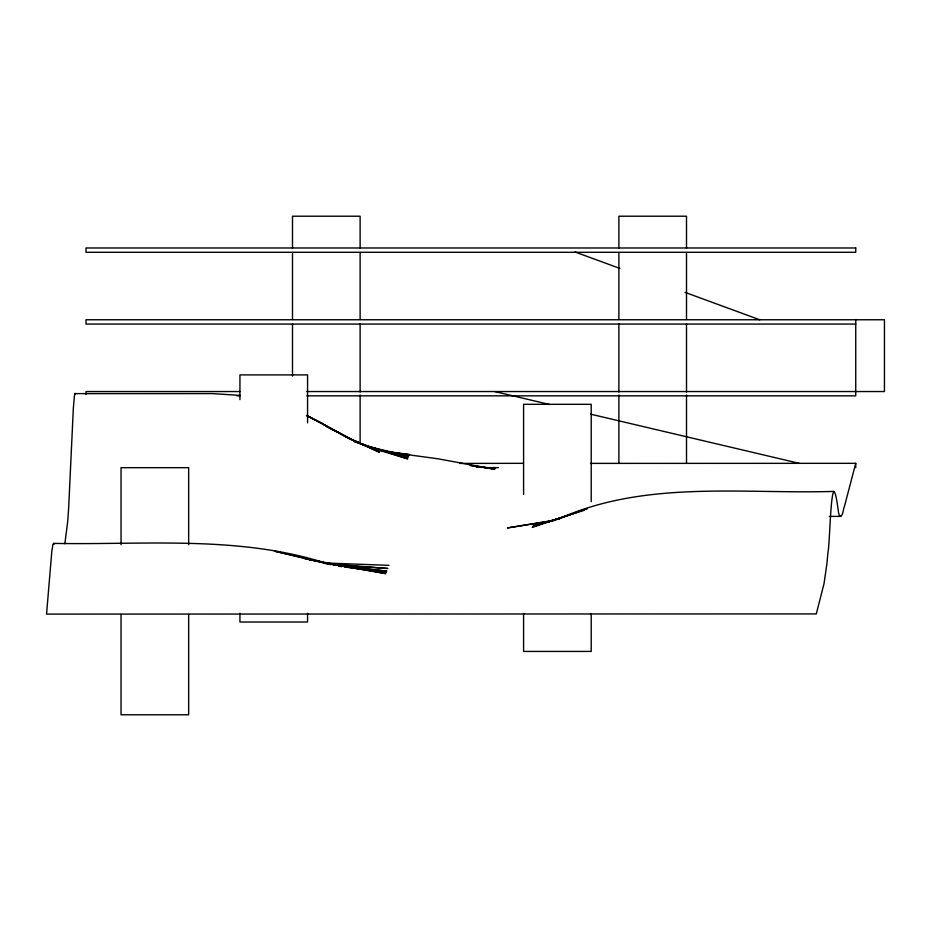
<?xml version="1.0" encoding="UTF-8"?>
<svg xmlns="http://www.w3.org/2000/svg" width="931" height="931" viewBox="0 0 931 931"><rect width="100%" height="100%" fill="white"/><g stroke="black" fill="none" stroke-linecap="round" stroke-linejoin="round"><path stroke-width="1.4" d="M64.867 543.751L67.684 521.569A223.079 8.356 -89.9 0 0 68.743 506.231L73.316 408.686L74.375 396.059L75.074 393.371L75.423 393.86M590.452 463.394L855.74 463.324L844.464 506.348C843.195 508.629 843.02 517.799 839.541 515.704A311.943 11.509 -89.7 0 1 838.482 512.271C830.871 452.047 830.243 544.135 827.915 552.607A312.176 11.521 -89.7 0 1 826.856 564.105L824.04 583.586L816.289 613.913L46.55 614.099L51.833 551.129L52.892 544.577L53.591 543.367L54.301 544.076M532.264 527.435L587.24 508.64L559.217 518.672C645.66 479.919 742.531 494.198 834.129 491.405M583.772 510.409L532.788 526.527L560.811 517.939L533.323 525.782L559.938 518.614L533.847 525.142L550.151 521.593M553.922 520.313L507.407 527.935L554.748 520.417M855.74 324.069L85.989 324.069L85.989 319.764L884.45 319.764L884.45 391.544L306.753 391.544M239.942 391.544L85.989 391.544L85.989 394.418M75.341 393.627L212.536 393.604L240.023 395.396M237.033 395.85L239.942 395.85M306.753 395.85L855.74 395.85L855.74 319.764M459.867 463.429L523.152 463.324M486.843 467.63L498.457 467.63M829.312 516.402L840.879 516.391M53.789 543.39C145.655 545.112 240.326 534.918 329.225 564.221L274.505 551.175L329.749 563.965L304.495 558.6M323.813 562.941L388.925 565.338M475.916 466.768L482.793 467.094L475.95 466.396M338.896 565.245L344.656 565.629M351.86 566.106L387.855 568.492L324.721 563.441M339.291 566.164L342.177 566.467M346.495 566.921L386.819 571.157L333.973 564.931M390.392 452.315L438.047 458.808L494.128 469.143L470.027 465.407L495.222 468.735L475.985 466.512M390.322 452.338L409.57 454.607L387.156 451.465M328.271 564.267L331.122 564.593M338.779 566.234L341.654 566.607M344.54 566.979L386.295 572.402L330.808 564.198L385.783 573.624L309.022 559.519M384.666 451.221L408.639 455.969L369.828 447.008M494.652 391.544L549.639 404.508M590.522 414.144L799.182 463.324M372.447 448.102L408.185 457.249L366.767 446.054M374.867 448.951L407.72 458.878L353.885 441.329M575.032 251.975L619.837 268.419M685.007 292.346L759.684 319.764M353.803 441.375L379.767 451.139L352.034 439.863L379.522 451.628L351.802 439.548L379.289 452.222L351.546 439.362L326.315 426.293L351.278 439.374L323.534 424.292L351.022 439.583L306.881 415.598M306.765 415.575L323.01 423.826L306.613 415.424M855.74 463.324L855.74 467.63M686.508 248.193L686.508 216.213L618.882 216.213L618.882 248.193M686.508 252.557L686.508 319.426M686.508 323.779L686.508 392.102M686.508 395.012L686.508 463.324M618.882 252.557L618.882 319.426M618.882 323.779L618.882 392.102M618.882 395.012L618.882 463.324M591.208 501.693L591.208 404.31L523.594 404.31L523.594 494.431M591.208 613.622L591.208 651.421L523.594 651.421L523.594 613.622M360.122 248.193L360.122 216.213L292.497 216.213L292.497 248.193M360.122 252.557L360.122 319.426M360.122 323.779L360.122 392.102M360.122 395.012L360.122 442.981M307.567 422.872L307.567 374.902L239.942 374.902L239.942 399.608M307.567 613.285L307.567 622.013L239.942 622.013L239.942 613.285M292.497 252.557L292.497 319.426M292.497 323.779L292.497 376.112M188.656 544.716L188.656 467.676L121.042 467.676L121.042 544.716M188.656 614.483L188.656 714.787L121.042 714.787L121.042 614.483M855.74 247.983L85.989 247.983L85.989 252.289L855.74 252.289L855.74 247.983"/></g></svg>
